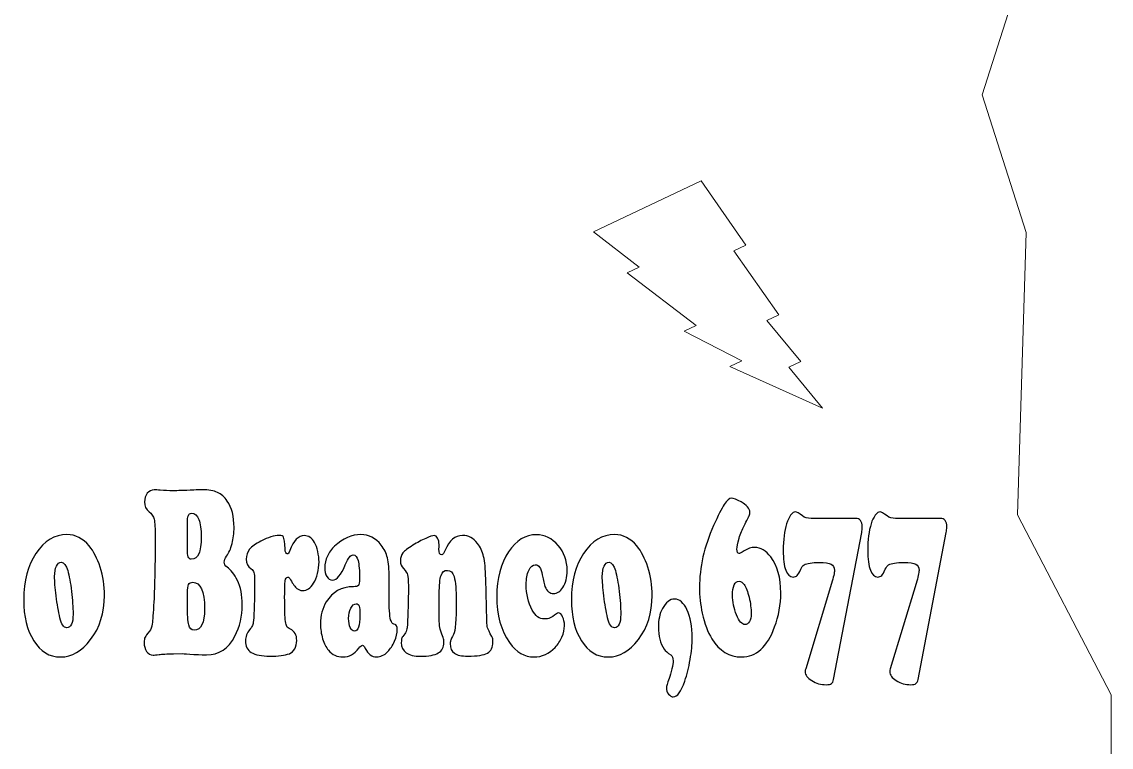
# Model space of a CAD drawing. Header units: millimetres. Extents: x -36.6 to 36.6, y -61.5 to 34.1.
# Drawn here: x 0.76 to 36.63, y -37.58 to -13.7 of the extents above; entities that cross this region are included whole.
import ezdxf

# ---------------------------------------------------------------- set-up
doc = ezdxf.new("R2010")
doc.units = ezdxf.units.MM
doc.header["$MEASUREMENT"] = 0
doc.layers.add('Camada 1', color=7, linetype='Continuous')

msp = doc.modelspace()

# ---------------------------------------------------------------- linework, layer by layer
at = {"layer": 'Camada 1', "color": 240, "lineweight": 9}
msp.add_open_spline([(2.6558, -61.481), (13.2962, -59.6781), (24.0789, -58.4279), (36.6337, -44.917), (36.6337, -44.917), (36.6337, -44.917), (36.6337, -35.8529), (36.6337, -35.8529), (36.6337, -35.8529), (36.6337, -35.8529), (33.5469, -29.9349), (33.5469, -29.9349), (33.5469, -29.9349), (33.5469, -29.9349), (33.8355, -20.6346), (33.8355, -20.6346), (33.8355, -20.6346), (33.8355, -20.6346), (32.3837, -16.1027), (32.3837, -16.1027), (32.3837, -16.1027), (32.3837, -16.1027), (33.8355, -11.5709), (33.8355, -11.5709), (33.8355, -11.5709), (33.8355, -11.5709), (33.5469, -2.2706), (33.5469, -2.2706), (33.5469, -2.2706), (33.5469, -2.2706), (36.6337, 3.6474), (36.6337, 3.6474), (36.6337, 3.6474), (36.6337, 3.6474), (36.6337, 12.7115), (36.6337, 12.7115), (36.6337, 12.7115), (24.0789, 26.2224), (13.2962, 27.4726), (2.6558, 29.2755), (2.6558, 29.2755), (2.6558, 29.2755), (2.6558, 31.2407), (2.6558, 31.2407), (2.6558, 31.2407), (2.6558, 31.2407), (2.6159, 31.2407), (2.6159, 31.2407), (2.6159, 31.2407), (2.6159, 32.8047), (1.3658, 34.0726), (-0.1763, 34.0726), (-0.1763, 34.0726), (-1.7184, 34.0726), (-2.9685, 32.8047), (-2.9685, 31.2407), (-2.9685, 31.2407), (-2.9685, 31.2407), (-3.0084, 31.2407), (-3.0084, 31.2407), (-3.0084, 31.2407), (-3.0084, 31.2407), (-3.0084, 29.2299), (-3.0084, 29.2299), (-3.0084, 29.2299), (-19.2991, 28.4304), (-30.5081, 20.9288), (-36.6336, 13.8361), (-36.6336, 13.8361), (-36.6336, 13.8361), (-36.6335, 3.6474), (-36.6335, 3.6474), (-36.6335, 3.6474), (-36.6335, 3.6474), (-33.5467, -2.2706), (-33.5467, -2.2706), (-33.5467, -2.2706), (-33.5467, -2.2706), (-33.8353, -11.5709), (-33.8353, -11.5709), (-33.8353, -11.5709), (-33.8353, -11.5709), (-32.3835, -16.1027), (-32.3835, -16.1027), (-32.3835, -16.1027), (-32.3835, -16.1027), (-33.8353, -20.6346), (-33.8353, -20.6346), (-33.8353, -20.6346), (-33.8353, -20.6346), (-33.5467, -29.9349), (-33.5467, -29.9349), (-33.5467, -29.9349), (-33.5467, -29.9349), (-36.6335, -35.8529), (-36.6335, -35.8529), (-36.6335, -35.8529), (-36.6335, -35.8529), (-36.6336, -46.0416), (-36.6336, -46.0416), (-36.6336, -46.0416), (-30.5081, -53.1343), (-19.2991, -60.6359), (-3.0084, -61.4354), (-3.0084, -61.4354), (2.6558, -61.481), (-3.0084, -61.4354), (2.6558, -61.481)], degree=3, knots=[0, 0, 0, 0, 0.0357143, 0.0357143, 0.0357143, 0.0357143, 0.0714286, 0.0714286, 0.0714286, 0.0714286, 0.1071429, 0.1071429, 0.1071429, 0.1071429, 0.1428571, 0.1428571, 0.1428571, 0.1428571, 0.1785714, 0.1785714, 0.1785714, 0.1785714, 0.2142857, 0.2142857, 0.2142857, 0.2142857, 0.25, 0.25, 0.25, 0.25, 0.2857143, 0.2857143, 0.2857143, 0.2857143, 0.3214286, 0.3214286, 0.3214286, 0.3214286, 0.3571429, 0.3571429, 0.3571429, 0.3571429, 0.3928571, 0.3928571, 0.3928571, 0.3928571, 0.4285714, 0.4285714, 0.4285714, 0.4285714, 0.4642857, 0.4642857, 0.4642857, 0.4642857, 0.5, 0.5, 0.5, 0.5, 0.5357143, 0.5357143, 0.5357143, 0.5357143, 0.5714286, 0.5714286, 0.5714286, 0.5714286, 0.6071429, 0.6071429, 0.6071429, 0.6071429, 0.6428571, 0.6428571, 0.6428571, 0.6428571, 0.6785714, 0.6785714, 0.6785714, 0.6785714, 0.7142857, 0.7142857, 0.7142857, 0.7142857, 0.75, 0.75, 0.75, 0.75, 0.7857143, 0.7857143, 0.7857143, 0.7857143, 0.8214286, 0.8214286, 0.8214286, 0.8214286, 0.8571429, 0.8571429, 0.8571429, 0.8571429, 0.8928571, 0.8928571, 0.8928571, 0.8928571, 0.9285714, 0.9285714, 0.9285714, 0.9285714, 1, 1, 1, 1], dxfattribs=at)
at = {"layer": 'Camada 1', "color": 175, "lineweight": 9}
msp.add_open_spline([(19.5818, -20.6148), (19.5818, -20.6148), (23.1287, -18.9435), (23.1287, -18.9435), (23.1287, -18.9435), (23.1287, -18.9435), (24.6055, -21.0553), (24.6055, -21.0553), (24.6055, -21.0553), (24.6055, -21.0553), (24.2113, -21.2411), (24.2113, -21.2411), (24.2113, -21.2411), (24.2113, -21.2411), (25.6882, -23.353), (25.6882, -23.353), (25.6882, -23.353), (25.6882, -23.353), (25.294, -23.5388), (25.294, -23.5388), (25.294, -23.5388), (25.294, -23.5388), (26.4099, -24.8848), (26.4099, -24.8848), (26.4099, -24.8848), (26.4099, -24.8848), (26.0158, -25.0705), (26.0158, -25.0705), (26.0158, -25.0705), (26.0158, -25.0705), (27.1318, -26.4167), (27.1318, -26.4167), (27.1318, -26.4167), (27.1318, -26.4167), (24.0785, -25.0475), (24.0785, -25.0475), (24.0785, -25.0475), (24.0785, -25.0475), (24.4726, -24.8618), (24.4726, -24.8618), (24.4726, -24.8618), (24.4726, -24.8618), (22.5685, -23.8871), (22.5685, -23.8871), (22.5685, -23.8871), (22.5685, -23.8871), (22.9626, -23.7014), (22.9626, -23.7014), (22.9626, -23.7014), (22.9626, -23.7014), (20.6976, -21.9609), (20.6976, -21.9609), (20.6976, -21.9609), (20.6976, -21.9609), (21.0917, -21.7752), (21.0917, -21.7752), (21.0917, -21.7752), (21.0917, -21.7752), (19.5818, -20.6148), (19.5818, -20.6148)], degree=3, knots=[0, 0, 0, 0, 0.0625, 0.0625, 0.0625, 0.0625, 0.125, 0.125, 0.125, 0.125, 0.1875, 0.1875, 0.1875, 0.1875, 0.25, 0.25, 0.25, 0.25, 0.3125, 0.3125, 0.3125, 0.3125, 0.375, 0.375, 0.375, 0.375, 0.4375, 0.4375, 0.4375, 0.4375, 0.5, 0.5, 0.5, 0.5, 0.5625, 0.5625, 0.5625, 0.5625, 0.625, 0.625, 0.625, 0.625, 0.6875, 0.6875, 0.6875, 0.6875, 0.75, 0.75, 0.75, 0.75, 0.8125, 0.8125, 0.8125, 0.8125, 0.875, 0.875, 0.875, 0.875, 1, 1, 1, 1], dxfattribs=at)
at = {"layer": 'Camada 1', "color": 250}
for points, knots in [([(6.0584, -34.4983), (6.0584, -34.4983), (5.753, -34.5023), (5.753, -34.5023), (5.753, -34.5023), (5.538, -34.5077), (5.3814, -34.5157), (5.2825, -34.5265), (5.2825, -34.5265), (5.1945, -34.5385), (5.1314, -34.5453), (5.0932, -34.5453), (5.0932, -34.5453), (5.0005, -34.5453), (4.9265, -34.505), (4.872, -34.4231), (4.872, -34.4231), (4.8182, -34.3426), (4.7917, -34.2459), (4.7917, -34.1332), (4.7917, -34.1332), (4.7917, -34.0593), (4.8019, -34.0016), (4.8214, -33.96), (4.8214, -33.96), (4.8416, -33.917), (4.8891, -33.8526), (4.9655, -33.7627), (4.9655, -33.7627), (5.0091, -33.7103), (5.0395, -33.6284), (5.0566, -33.517), (5.0566, -33.517), (5.0729, -33.4056), (5.0917, -33.1667), (5.1111, -32.7989), (5.1111, -32.7989), (5.14, -32.2284), (5.1548, -31.5236), (5.1548, -30.6873), (5.1548, -30.6873), (5.1548, -30.3813), (5.143, -30.1772), (5.1197, -30.0766), (5.1197, -30.0766), (5.0956, -29.9746), (5.0403, -29.8913), (4.9538, -29.8269), (4.9538, -29.8269), (4.8533, -29.7531), (4.8034, -29.6457), (4.8034, -29.5034), (4.8034, -29.5034), (4.8034, -29.3879), (4.833, -29.294), (4.893, -29.2202), (4.893, -29.2202), (4.9538, -29.1477), (5.0309, -29.1101), (5.1252, -29.1101), (5.1252, -29.1101), (5.1766, -29.1101), (5.2428, -29.1141), (5.3238, -29.1222), (5.3238, -29.1222), (5.4578, -29.1329), (5.6019, -29.1383), (5.7569, -29.1383), (5.7569, -29.1383), (5.8714, -29.1383), (6.0958, -29.1302), (6.4308, -29.1141), (6.4308, -29.1141), (6.5351, -29.1087), (6.6309, -29.1061), (6.7159, -29.1061), (6.7159, -29.1061), (6.9184, -29.1061), (7.0812, -29.1342), (7.2051, -29.1906), (7.2051, -29.1906), (7.329, -29.247), (7.4373, -29.3423), (7.5284, -29.4765), (7.5284, -29.4765), (7.6772, -29.694), (7.752, -29.9853), (7.752, -30.3491), (7.752, -30.3491), (7.752, -30.5303), (7.7301, -30.7061), (7.6858, -30.878), (7.6858, -30.878), (7.6414, -31.0498), (7.5821, -31.1867), (7.5074, -31.2887), (7.5074, -31.2887), (7.4544, -31.3625), (7.4279, -31.4297), (7.4279, -31.4901), (7.4279, -31.4901), (7.4279, -31.5558), (7.4598, -31.6109), (7.5237, -31.6552), (7.5237, -31.6552), (7.6483, -31.7411), (7.7621, -31.8874), (7.8633, -32.0914), (7.8633, -32.0914), (7.9685, -32.3035), (8.0215, -32.5707), (8.0215, -32.8901), (8.0215, -32.8901), (8.0215, -33.2673), (7.9413, -33.6123), (7.7816, -33.9237), (7.7816, -33.9237), (7.5704, -34.3358), (7.2573, -34.5412), (6.8436, -34.5412), (6.8436, -34.5412), (6.7875, -34.5412), (6.6489, -34.5345), (6.4284, -34.5224), (6.4284, -34.5224), (6.2274, -34.509), (6.1044, -34.501), (6.0584, -34.4983)], [0, 0, 0, 0, 0.030303, 0.030303, 0.030303, 0.030303, 0.0606061, 0.0606061, 0.0606061, 0.0606061, 0.0909091, 0.0909091, 0.0909091, 0.0909091, 0.1212121, 0.1212121, 0.1212121, 0.1212121, 0.1515152, 0.1515152, 0.1515152, 0.1515152, 0.1818182, 0.1818182, 0.1818182, 0.1818182, 0.2121212, 0.2121212, 0.2121212, 0.2121212, 0.2424242, 0.2424242, 0.2424242, 0.2424242, 0.2727273, 0.2727273, 0.2727273, 0.2727273, 0.3030303, 0.3030303, 0.3030303, 0.3030303, 0.3333333, 0.3333333, 0.3333333, 0.3333333, 0.3636364, 0.3636364, 0.3636364, 0.3636364, 0.3939394, 0.3939394, 0.3939394, 0.3939394, 0.4242424, 0.4242424, 0.4242424, 0.4242424, 0.4545455, 0.4545455, 0.4545455, 0.4545455, 0.4848485, 0.4848485, 0.4848485, 0.4848485, 0.5151515, 0.5151515, 0.5151515, 0.5151515, 0.5454545, 0.5454545, 0.5454545, 0.5454545, 0.5757576, 0.5757576, 0.5757576, 0.5757576, 0.6060606, 0.6060606, 0.6060606, 0.6060606, 0.6363636, 0.6363636, 0.6363636, 0.6363636, 0.6666667, 0.6666667, 0.6666667, 0.6666667, 0.6969697, 0.6969697, 0.6969697, 0.6969697, 0.7272727, 0.7272727, 0.7272727, 0.7272727, 0.7575758, 0.7575758, 0.7575758, 0.7575758, 0.7878788, 0.7878788, 0.7878788, 0.7878788, 0.8181818, 0.8181818, 0.8181818, 0.8181818, 0.8484848, 0.8484848, 0.8484848, 0.8484848, 0.8787879, 0.8787879, 0.8787879, 0.8787879, 0.9090909, 0.9090909, 0.9090909, 0.9090909, 0.9393939, 0.9393939, 0.9393939, 0.9393939, 1, 1, 1, 1]), ([(24.1306, -29.3853), (24.1961, -29.3853), (24.3036, -29.4269), (24.4524, -29.5074), (24.4524, -29.5074), (24.5334, -29.5517), (24.6011, -29.6067), (24.6557, -29.6685), (24.6557, -29.6685), (24.7102, -29.7316), (24.7375, -29.788), (24.7375, -29.8376), (24.7375, -29.8376), (24.7375, -29.8779), (24.7289, -29.9168), (24.7118, -29.9584), (24.7118, -29.9584), (24.6939, -29.9987), (24.6377, -30.1101), (24.5435, -30.294), (24.5435, -30.294), (24.4827, -30.4068), (24.4282, -30.5437), (24.3807, -30.7034), (24.3807, -30.7034), (24.3324, -30.8632), (24.309, -30.984), (24.309, -31.0645), (24.309, -31.0645), (24.309, -31.1048), (24.3153, -31.1384), (24.3293, -31.1652), (24.3293, -31.1652), (24.3433, -31.1934), (24.3596, -31.2068), (24.3791, -31.2068), (24.3791, -31.2068), (24.3963, -31.2068), (24.4508, -31.1773), (24.5435, -31.1196), (24.5435, -31.1196), (24.6697, -31.0417), (24.7889, -31.0028), (24.8995, -31.0028), (24.8995, -31.0028), (25.0912, -31.0028), (25.2657, -31.1075), (25.4222, -31.3169), (25.4222, -31.3169), (25.6427, -31.6109), (25.7533, -32.0042), (25.7533, -32.4968), (25.7533, -32.4968), (25.7533, -32.8875), (25.6863, -33.262), (25.5523, -33.6217), (25.5523, -33.6217), (25.3077, -34.2795), (24.9431, -34.6083), (24.4593, -34.6083), (24.4593, -34.6083), (24.0574, -34.6083), (23.7334, -34.4097), (23.4872, -34.011), (23.4872, -34.011), (23.3501, -33.7882), (23.2441, -33.5076), (23.1701, -33.1693), (23.1701, -33.1693), (23.1078, -32.8888), (23.0767, -32.6069), (23.0767, -32.3237), (23.0767, -32.3237), (23.0767, -31.6605), (23.2309, -30.9813), (23.5394, -30.286), (23.5394, -30.286), (23.6858, -29.9584), (23.8035, -29.7262), (23.8923, -29.5906), (23.8923, -29.5906), (23.981, -29.4537), (24.0605, -29.3853), (24.1306, -29.3853)], [0, 0, 0, 0, 0.0454545, 0.0454545, 0.0454545, 0.0454545, 0.0909091, 0.0909091, 0.0909091, 0.0909091, 0.1363636, 0.1363636, 0.1363636, 0.1363636, 0.1818182, 0.1818182, 0.1818182, 0.1818182, 0.2272727, 0.2272727, 0.2272727, 0.2272727, 0.2727273, 0.2727273, 0.2727273, 0.2727273, 0.3181818, 0.3181818, 0.3181818, 0.3181818, 0.3636364, 0.3636364, 0.3636364, 0.3636364, 0.4090909, 0.4090909, 0.4090909, 0.4090909, 0.4545455, 0.4545455, 0.4545455, 0.4545455, 0.5, 0.5, 0.5, 0.5, 0.5454545, 0.5454545, 0.5454545, 0.5454545, 0.5909091, 0.5909091, 0.5909091, 0.5909091, 0.6363636, 0.6363636, 0.6363636, 0.6363636, 0.6818182, 0.6818182, 0.6818182, 0.6818182, 0.7272727, 0.7272727, 0.7272727, 0.7272727, 0.7727273, 0.7727273, 0.7727273, 0.7727273, 0.8181818, 0.8181818, 0.8181818, 0.8181818, 0.8636364, 0.8636364, 0.8636364, 0.8636364, 0.9090909, 0.9090909, 0.9090909, 0.9090909, 1, 1, 1, 1]), ([(6.2158, -30.2309), (6.2158, -30.2309), (6.2158, -31.0417), (6.2158, -31.0417), (6.2158, -31.0417), (6.2158, -31.1706), (6.2251, -31.2605), (6.2446, -31.3129), (6.2446, -31.3129), (6.2633, -31.3652), (6.2968, -31.3921), (6.3435, -31.3921), (6.3435, -31.3921), (6.4564, -31.3921), (6.539, -31.3317), (6.5928, -31.2122), (6.5928, -31.2122), (6.6457, -31.0927), (6.6723, -30.9061), (6.6723, -30.6524), (6.6723, -30.6524), (6.6723, -30.4054), (6.645, -30.2148), (6.5904, -30.0806), (6.5904, -30.0806), (6.5351, -29.945), (6.458, -29.8779), (6.3576, -29.8779), (6.3576, -29.8779), (6.3046, -29.8779), (6.2672, -29.9034), (6.2469, -29.9544), (6.2469, -29.9544), (6.2259, -30.0054), (6.2158, -30.098), (6.2158, -30.2309)], [0, 0, 0, 0, 0.1, 0.1, 0.1, 0.1, 0.2, 0.2, 0.2, 0.2, 0.3, 0.3, 0.3, 0.3, 0.4, 0.4, 0.4, 0.4, 0.5, 0.5, 0.5, 0.5, 0.6, 0.6, 0.6, 0.6, 0.7, 0.7, 0.7, 0.7, 0.8, 0.8, 0.8, 0.8, 1, 1, 1, 1]), ([(28.4174, -30.5142), (28.4174, -30.5142), (27.4904, -35.352), (27.4904, -35.352), (27.4904, -35.352), (27.4772, -35.4178), (27.453, -35.4621), (27.4195, -35.4849), (27.4195, -35.4849), (27.3868, -35.5091), (27.33, -35.5211), (27.2513, -35.5211), (27.2513, -35.5211), (27.0759, -35.5211), (26.9163, -35.4768), (26.773, -35.3869), (26.773, -35.3869), (26.6288, -35.2983), (26.5571, -35.2003), (26.5571, -35.0916), (26.5571, -35.0916), (26.5571, -35.0661), (26.5634, -35.0325), (26.5759, -34.9936), (26.5759, -34.9936), (26.5759, -34.9936), (27.4265, -32.1894), (27.4265, -32.1894), (27.4265, -32.1894), (27.4889, -31.9827), (27.52, -31.8391), (27.52, -31.7572), (27.52, -31.7572), (27.52, -31.6579), (27.4842, -31.5894), (27.4133, -31.5532), (27.4133, -31.5532), (27.3416, -31.5156), (27.2092, -31.4981), (27.016, -31.4981), (27.016, -31.4981), (26.7846, -31.4981), (26.6195, -31.5223), (26.5206, -31.5719), (26.5206, -31.5719), (26.4785, -31.5961), (26.4411, -31.6458), (26.4092, -31.7223), (26.4092, -31.7223), (26.3663, -31.8216), (26.3281, -31.8887), (26.2938, -31.925), (26.2938, -31.925), (26.2596, -31.9599), (26.2152, -31.9773), (26.1598, -31.9773), (26.1598, -31.9773), (26.0555, -31.9773), (25.9745, -31.9022), (25.9184, -31.7518), (25.9184, -31.7518), (25.8623, -31.6001), (25.8335, -31.384), (25.8335, -31.1008), (25.8335, -31.1008), (25.8335, -30.7545), (25.8701, -30.4618), (25.9433, -30.2229), (25.9433, -30.2229), (25.9784, -30.1101), (26.0235, -30.0175), (26.0788, -29.9423), (26.0788, -29.9423), (26.1349, -29.8672), (26.1871, -29.8309), (26.2378, -29.8309), (26.2378, -29.8309), (26.2728, -29.8309), (26.3491, -29.8766), (26.4683, -29.9678), (26.4683, -29.9678), (26.5423, -30.0202), (26.6374, -30.047), (26.7511, -30.047), (26.7511, -30.047), (26.7511, -30.047), (28.2188, -30.047), (28.2188, -30.047), (28.2188, -30.047), (28.3629, -30.047), (28.4353, -30.141), (28.4353, -30.3303), (28.4353, -30.3303), (28.4353, -30.3893), (28.4291, -30.4511), (28.4174, -30.5142)], [0, 0, 0, 0, 0.04, 0.04, 0.04, 0.04, 0.08, 0.08, 0.08, 0.08, 0.12, 0.12, 0.12, 0.12, 0.16, 0.16, 0.16, 0.16, 0.2, 0.2, 0.2, 0.2, 0.24, 0.24, 0.24, 0.24, 0.28, 0.28, 0.28, 0.28, 0.32, 0.32, 0.32, 0.32, 0.36, 0.36, 0.36, 0.36, 0.4, 0.4, 0.4, 0.4, 0.44, 0.44, 0.44, 0.44, 0.48, 0.48, 0.48, 0.48, 0.52, 0.52, 0.52, 0.52, 0.56, 0.56, 0.56, 0.56, 0.6, 0.6, 0.6, 0.6, 0.64, 0.64, 0.64, 0.64, 0.68, 0.68, 0.68, 0.68, 0.72, 0.72, 0.72, 0.72, 0.76, 0.76, 0.76, 0.76, 0.8, 0.8, 0.8, 0.8, 0.84, 0.84, 0.84, 0.84, 0.88, 0.88, 0.88, 0.88, 0.92, 0.92, 0.92, 0.92, 1, 1, 1, 1]), ([(31.2024, -30.5142), (31.2024, -30.5142), (30.2754, -35.352), (30.2754, -35.352), (30.2754, -35.352), (30.2622, -35.4178), (30.238, -35.4621), (30.2045, -35.4849), (30.2045, -35.4849), (30.1718, -35.5091), (30.115, -35.5211), (30.0363, -35.5211), (30.0363, -35.5211), (29.8609, -35.5211), (29.7013, -35.4768), (29.558, -35.3869), (29.558, -35.3869), (29.4138, -35.2983), (29.3421, -35.2003), (29.3421, -35.0916), (29.3421, -35.0916), (29.3421, -35.0661), (29.3484, -35.0325), (29.3609, -34.9936), (29.3609, -34.9936), (29.3609, -34.9936), (30.2115, -32.1894), (30.2115, -32.1894), (30.2115, -32.1894), (30.2739, -31.9827), (30.305, -31.8391), (30.305, -31.7572), (30.305, -31.7572), (30.305, -31.6579), (30.2692, -31.5894), (30.1983, -31.5532), (30.1983, -31.5532), (30.1266, -31.5156), (29.9942, -31.4981), (29.801, -31.4981), (29.801, -31.4981), (29.5696, -31.4981), (29.4045, -31.5223), (29.3056, -31.5719), (29.3056, -31.5719), (29.2635, -31.5961), (29.2261, -31.6458), (29.1942, -31.7223), (29.1942, -31.7223), (29.1513, -31.8216), (29.1131, -31.8887), (29.0788, -31.925), (29.0788, -31.925), (29.0446, -31.9599), (29.0002, -31.9773), (28.9448, -31.9773), (28.9448, -31.9773), (28.8405, -31.9773), (28.7595, -31.9022), (28.7034, -31.7518), (28.7034, -31.7518), (28.6473, -31.6001), (28.6185, -31.384), (28.6185, -31.1008), (28.6185, -31.1008), (28.6185, -30.7545), (28.6551, -30.4618), (28.7283, -30.2229), (28.7283, -30.2229), (28.7634, -30.1101), (28.8085, -30.0175), (28.8638, -29.9423), (28.8638, -29.9423), (28.9199, -29.8672), (28.9721, -29.8309), (29.0228, -29.8309), (29.0228, -29.8309), (29.0578, -29.8309), (29.1341, -29.8766), (29.2533, -29.9678), (29.2533, -29.9678), (29.3273, -30.0202), (29.4224, -30.047), (29.5361, -30.047), (29.5361, -30.047), (29.5361, -30.047), (31.0038, -30.047), (31.0038, -30.047), (31.0038, -30.047), (31.1479, -30.047), (31.2203, -30.141), (31.2203, -30.3303), (31.2203, -30.3303), (31.2203, -30.3893), (31.2141, -30.4511), (31.2024, -30.5142)], [0, 0, 0, 0, 0.04, 0.04, 0.04, 0.04, 0.08, 0.08, 0.08, 0.08, 0.12, 0.12, 0.12, 0.12, 0.16, 0.16, 0.16, 0.16, 0.2, 0.2, 0.2, 0.2, 0.24, 0.24, 0.24, 0.24, 0.28, 0.28, 0.28, 0.28, 0.32, 0.32, 0.32, 0.32, 0.36, 0.36, 0.36, 0.36, 0.4, 0.4, 0.4, 0.4, 0.44, 0.44, 0.44, 0.44, 0.48, 0.48, 0.48, 0.48, 0.52, 0.52, 0.52, 0.52, 0.56, 0.56, 0.56, 0.56, 0.6, 0.6, 0.6, 0.6, 0.64, 0.64, 0.64, 0.64, 0.68, 0.68, 0.68, 0.68, 0.72, 0.72, 0.72, 0.72, 0.76, 0.76, 0.76, 0.76, 0.8, 0.8, 0.8, 0.8, 0.84, 0.84, 0.84, 0.84, 0.88, 0.88, 0.88, 0.88, 0.92, 0.92, 0.92, 0.92, 1, 1, 1, 1]), ([(2.2476, -30.5813), (2.5257, -30.5813), (2.7703, -30.7061), (2.9798, -30.9545), (2.9798, -30.9545), (3.1309, -31.133), (3.2517, -31.3652), (3.3429, -31.6511), (3.3429, -31.6511), (3.4371, -31.9505), (3.4847, -32.2619), (3.4847, -32.5868), (3.4847, -32.5868), (3.4847, -33.1559), (3.3327, -33.6392), (3.0305, -34.0378), (3.0305, -34.0378), (2.7415, -34.4177), (2.4104, -34.6083), (2.0373, -34.6083), (2.0373, -34.6083), (1.6743, -34.6083), (1.3797, -34.4298), (1.1546, -34.0741), (1.1546, -34.0741), (0.935, -33.7278), (0.8259, -33.2767), (0.8259, -32.721), (0.8259, -32.721), (0.8259, -32.1022), (0.9599, -31.5961), (1.2271, -31.2028), (1.2271, -31.2028), (1.5075, -30.788), (1.8472, -30.5813), (2.2476, -30.5813)], [0, 0, 0, 0, 0.1, 0.1, 0.1, 0.1, 0.2, 0.2, 0.2, 0.2, 0.3, 0.3, 0.3, 0.3, 0.4, 0.4, 0.4, 0.4, 0.5, 0.5, 0.5, 0.5, 0.6, 0.6, 0.6, 0.6, 0.7, 0.7, 0.7, 0.7, 0.8, 0.8, 0.8, 0.8, 1, 1, 1, 1]), ([(9.2352, -30.6095), (9.3162, -30.6095), (9.3653, -30.6283), (9.3825, -30.6685), (9.3825, -30.6685), (9.4004, -30.7075), (9.416, -30.8337), (9.43, -31.0457), (9.43, -31.0457), (9.437, -31.1612), (9.4611, -31.2189), (9.5001, -31.2189), (9.5001, -31.2189), (9.5305, -31.2189), (9.5601, -31.18), (9.5874, -31.1048), (9.5874, -31.1048), (9.7089, -30.7773), (9.8678, -30.6135), (10.0641, -30.6135), (10.0641, -30.6135), (10.2027, -30.6135), (10.3157, -30.69), (10.4038, -30.8444), (10.4038, -30.8444), (10.4466, -30.9209), (10.4817, -31.0189), (10.5089, -31.1384), (10.5089, -31.1384), (10.5362, -31.2565), (10.5502, -31.3719), (10.5502, -31.482), (10.5502, -31.482), (10.5502, -31.6055), (10.5331, -31.7317), (10.5003, -31.8619), (10.5003, -31.8619), (10.4669, -31.9908), (10.4232, -32.0982), (10.3702, -32.1814), (10.3702, -32.1814), (10.2729, -32.3425), (10.1529, -32.4217), (10.0119, -32.4217), (10.0119, -32.4217), (9.934, -32.4217), (9.8693, -32.3988), (9.8164, -32.3505), (9.8164, -32.3505), (9.7642, -32.3035), (9.6948, -32.2082), (9.6099, -32.0646), (9.6099, -32.0646), (9.578, -32.0096), (9.5484, -31.9814), (9.5212, -31.9814), (9.5212, -31.9814), (9.4783, -31.9814), (9.4502, -32.023), (9.4378, -32.1049), (9.4378, -32.1049), (9.4245, -32.1881), (9.4183, -32.3613), (9.4183, -32.627), (9.4183, -32.627), (9.4183, -33.0217), (9.4269, -33.2928), (9.4432, -33.4365), (9.4432, -33.4365), (9.4541, -33.5157), (9.4689, -33.5694), (9.4877, -33.6002), (9.4877, -33.6002), (9.5071, -33.6298), (9.5476, -33.6606), (9.6099, -33.6915), (9.6099, -33.6915), (9.7471, -33.7627), (9.8156, -33.8862), (9.8156, -34.062), (9.8156, -34.062), (9.8156, -34.1694), (9.793, -34.2634), (9.7494, -34.3426), (9.7494, -34.3426), (9.705, -34.4231), (9.6466, -34.4755), (9.5733, -34.5023), (9.5733, -34.5023), (9.4277, -34.5547), (9.2126, -34.5815), (8.9299, -34.5815), (8.9299, -34.5815), (8.6604, -34.5815), (8.4562, -34.5399), (8.316, -34.4593), (8.316, -34.4593), (8.1914, -34.3855), (8.1291, -34.258), (8.1291, -34.0781), (8.1291, -34.0781), (8.1291, -33.9412), (8.1743, -33.819), (8.2654, -33.7117), (8.2654, -33.7117), (8.3098, -33.662), (8.3402, -33.6163), (8.3573, -33.5761), (8.3573, -33.5761), (8.3737, -33.5358), (8.3853, -33.4794), (8.3916, -33.4083), (8.3916, -33.4083), (8.4157, -33.1707), (8.4274, -32.7291), (8.4274, -32.0834), (8.4274, -32.0834), (8.4274, -31.9653), (8.4204, -31.8807), (8.4048, -31.8297), (8.4048, -31.8297), (8.39, -31.7787), (8.3596, -31.7371), (8.3137, -31.7062), (8.3137, -31.7062), (8.2054, -31.6324), (8.1516, -31.5263), (8.1516, -31.388), (8.1516, -31.388), (8.1516, -31.2619), (8.1891, -31.1531), (8.2631, -31.0632), (8.2631, -31.0632), (8.3378, -30.9733), (8.4625, -30.8833), (8.6378, -30.7934), (8.6378, -30.7934), (8.8722, -30.6726), (9.0716, -30.6122), (9.2352, -30.6095)], [0, 0, 0, 0, 0.0277778, 0.0277778, 0.0277778, 0.0277778, 0.0555556, 0.0555556, 0.0555556, 0.0555556, 0.0833333, 0.0833333, 0.0833333, 0.0833333, 0.1111111, 0.1111111, 0.1111111, 0.1111111, 0.1388889, 0.1388889, 0.1388889, 0.1388889, 0.1666667, 0.1666667, 0.1666667, 0.1666667, 0.1944444, 0.1944444, 0.1944444, 0.1944444, 0.2222222, 0.2222222, 0.2222222, 0.2222222, 0.25, 0.25, 0.25, 0.25, 0.2777778, 0.2777778, 0.2777778, 0.2777778, 0.3055556, 0.3055556, 0.3055556, 0.3055556, 0.3333333, 0.3333333, 0.3333333, 0.3333333, 0.3611111, 0.3611111, 0.3611111, 0.3611111, 0.3888889, 0.3888889, 0.3888889, 0.3888889, 0.4166667, 0.4166667, 0.4166667, 0.4166667, 0.4444444, 0.4444444, 0.4444444, 0.4444444, 0.4722222, 0.4722222, 0.4722222, 0.4722222, 0.5, 0.5, 0.5, 0.5, 0.5277778, 0.5277778, 0.5277778, 0.5277778, 0.5555556, 0.5555556, 0.5555556, 0.5555556, 0.5833333, 0.5833333, 0.5833333, 0.5833333, 0.6111111, 0.6111111, 0.6111111, 0.6111111, 0.6388889, 0.6388889, 0.6388889, 0.6388889, 0.6666667, 0.6666667, 0.6666667, 0.6666667, 0.6944444, 0.6944444, 0.6944444, 0.6944444, 0.7222222, 0.7222222, 0.7222222, 0.7222222, 0.75, 0.75, 0.75, 0.75, 0.7777778, 0.7777778, 0.7777778, 0.7777778, 0.8055556, 0.8055556, 0.8055556, 0.8055556, 0.8333333, 0.8333333, 0.8333333, 0.8333333, 0.8611111, 0.8611111, 0.8611111, 0.8611111, 0.8888889, 0.8888889, 0.8888889, 0.8888889, 0.9166667, 0.9166667, 0.9166667, 0.9166667, 0.9444444, 0.9444444, 0.9444444, 0.9444444, 1, 1, 1, 1]), ([(11.926, -30.5813), (12.1908, -30.5813), (12.4151, -30.6967), (12.599, -30.9276), (12.599, -30.9276), (12.6964, -31.0511), (12.7649, -31.1921), (12.8039, -31.3505), (12.8039, -31.3505), (12.8421, -31.5089), (12.8615, -31.7277), (12.8615, -32.0055), (12.8615, -32.0055), (12.8615, -32.0055), (12.8569, -32.5908), (12.8569, -32.5908), (12.8569, -32.5908), (12.8569, -32.9975), (12.874, -33.2606), (12.9075, -33.3814), (12.9075, -33.3814), (12.9238, -33.4392), (12.9402, -33.4754), (12.9558, -33.4915), (12.9558, -33.4915), (12.9706, -33.5076), (13.0025, -33.521), (13.0516, -33.5345), (13.0516, -33.5345), (13.0999, -33.5479), (13.1241, -33.6029), (13.1241, -33.6996), (13.1241, -33.6996), (13.1241, -33.8258), (13.0952, -33.9573), (13.036, -34.0929), (13.036, -34.0929), (12.9776, -34.2298), (12.902, -34.3439), (12.8093, -34.4352), (12.8093, -34.4352), (12.6948, -34.5506), (12.5756, -34.6083), (12.451, -34.6083), (12.451, -34.6083), (12.2913, -34.6083), (12.1651, -34.5144), (12.0724, -34.3251), (12.0724, -34.3251), (12.0405, -34.2566), (12.0109, -34.2231), (11.9828, -34.2231), (11.9828, -34.2231), (11.9524, -34.2231), (11.9127, -34.2553), (11.8621, -34.3211), (11.8621, -34.3211), (11.7101, -34.513), (11.5372, -34.6083), (11.344, -34.6083), (11.344, -34.6083), (11.1446, -34.6083), (10.9833, -34.5345), (10.8603, -34.3882), (10.8603, -34.3882), (10.7801, -34.2916), (10.7153, -34.164), (10.6686, -34.0083), (10.6686, -34.0083), (10.6211, -33.8526), (10.5977, -33.6902), (10.5977, -33.5197), (10.5977, -33.5197), (10.5977, -33.2459), (10.6616, -33.0056), (10.7894, -32.7948), (10.7894, -32.7948), (10.9888, -32.4646), (11.2871, -32.2982), (11.6844, -32.2955), (11.6844, -32.2955), (11.7725, -32.2955), (11.8278, -32.2807), (11.8512, -32.2512), (11.8512, -32.2512), (11.8737, -32.2203), (11.8846, -32.1505), (11.8846, -32.0404), (11.8846, -32.0404), (11.8846, -31.7626), (11.8683, -31.5612), (11.8348, -31.4364), (11.8348, -31.4364), (11.8013, -31.3129), (11.7468, -31.2498), (11.6704, -31.2498), (11.6704, -31.2498), (11.6245, -31.2498), (11.584, -31.2739), (11.5481, -31.3209), (11.5481, -31.3209), (11.5123, -31.3679), (11.4679, -31.4538), (11.4149, -31.58), (11.4149, -31.58), (11.2794, -31.9129), (11.1376, -32.0794), (10.9904, -32.0794), (10.9904, -32.0794), (10.9156, -32.0794), (10.8548, -32.0418), (10.8081, -31.9653), (10.8081, -31.9653), (10.7606, -31.8901), (10.7372, -31.7894), (10.7372, -31.6673), (10.7372, -31.6673), (10.7372, -31.5411), (10.766, -31.4149), (10.8252, -31.2887), (10.8252, -31.2887), (10.8836, -31.1639), (10.9631, -31.0538), (11.0636, -30.9585), (11.0636, -30.9585), (11.3386, -30.7075), (11.626, -30.5813), (11.926, -30.5813)], [0, 0, 0, 0, 0.030303, 0.030303, 0.030303, 0.030303, 0.0606061, 0.0606061, 0.0606061, 0.0606061, 0.0909091, 0.0909091, 0.0909091, 0.0909091, 0.1212121, 0.1212121, 0.1212121, 0.1212121, 0.1515152, 0.1515152, 0.1515152, 0.1515152, 0.1818182, 0.1818182, 0.1818182, 0.1818182, 0.2121212, 0.2121212, 0.2121212, 0.2121212, 0.2424242, 0.2424242, 0.2424242, 0.2424242, 0.2727273, 0.2727273, 0.2727273, 0.2727273, 0.3030303, 0.3030303, 0.3030303, 0.3030303, 0.3333333, 0.3333333, 0.3333333, 0.3333333, 0.3636364, 0.3636364, 0.3636364, 0.3636364, 0.3939394, 0.3939394, 0.3939394, 0.3939394, 0.4242424, 0.4242424, 0.4242424, 0.4242424, 0.4545455, 0.4545455, 0.4545455, 0.4545455, 0.4848485, 0.4848485, 0.4848485, 0.4848485, 0.5151515, 0.5151515, 0.5151515, 0.5151515, 0.5454545, 0.5454545, 0.5454545, 0.5454545, 0.5757576, 0.5757576, 0.5757576, 0.5757576, 0.6060606, 0.6060606, 0.6060606, 0.6060606, 0.6363636, 0.6363636, 0.6363636, 0.6363636, 0.6666667, 0.6666667, 0.6666667, 0.6666667, 0.6969697, 0.6969697, 0.6969697, 0.6969697, 0.7272727, 0.7272727, 0.7272727, 0.7272727, 0.7575758, 0.7575758, 0.7575758, 0.7575758, 0.7878788, 0.7878788, 0.7878788, 0.7878788, 0.8181818, 0.8181818, 0.8181818, 0.8181818, 0.8484848, 0.8484848, 0.8484848, 0.8484848, 0.8787879, 0.8787879, 0.8787879, 0.8787879, 0.9090909, 0.9090909, 0.9090909, 0.9090909, 0.9393939, 0.9393939, 0.9393939, 0.9393939, 1, 1, 1, 1]), ([(16.0406, -32.0364), (16.0406, -32.0364), (16.0726, -33.4204), (16.0726, -33.4204), (16.0726, -33.4204), (16.0757, -33.5251), (16.085, -33.6029), (16.1014, -33.6526), (16.1014, -33.6526), (16.117, -33.7023), (16.1637, -33.7989), (16.2416, -33.9399), (16.2416, -33.9399), (16.2642, -33.9815), (16.2759, -34.0405), (16.2759, -34.117), (16.2759, -34.117), (16.2759, -34.2902), (16.2159, -34.411), (16.0952, -34.4781), (16.0952, -34.4781), (15.9752, -34.5466), (15.761, -34.5815), (15.4517, -34.5815), (15.4517, -34.5815), (15.2422, -34.5815), (15.0934, -34.5493), (15.0069, -34.4862), (15.0069, -34.4862), (14.9173, -34.4204), (14.8721, -34.3144), (14.8721, -34.1681), (14.8721, -34.1681), (14.8721, -34.1157), (14.8768, -34.0768), (14.8862, -34.0526), (14.8862, -34.0526), (14.8947, -34.0271), (14.9251, -33.9667), (14.9773, -33.8687), (14.9773, -33.8687), (15.0381, -33.7586), (15.0685, -33.3922), (15.0685, -32.768), (15.0685, -32.768), (15.0685, -32.4055), (15.0443, -32.1384), (14.9952, -31.9653), (14.9952, -31.9653), (14.9555, -31.827), (14.8831, -31.7572), (14.7763, -31.7572), (14.7763, -31.7572), (14.6743, -31.7572), (14.6042, -31.8136), (14.566, -31.9263), (14.566, -31.9263), (14.5286, -32.0391), (14.5092, -32.2431), (14.5092, -32.5398), (14.5092, -32.5398), (14.5092, -32.5398), (14.5092, -33.3183), (14.5092, -33.3183), (14.5092, -33.3183), (14.5092, -33.4727), (14.5154, -33.5788), (14.5263, -33.6365), (14.5263, -33.6365), (14.5379, -33.6942), (14.5754, -33.8056), (14.6392, -33.9707), (14.6392, -33.9707), (14.6564, -34.0191), (14.6642, -34.0727), (14.6642, -34.1332), (14.6642, -34.1332), (14.6642, -34.2875), (14.6018, -34.4016), (14.4772, -34.4741), (14.4772, -34.4741), (14.3525, -34.5479), (14.1578, -34.5842), (13.893, -34.5855), (13.893, -34.5855), (13.47, -34.5842), (13.2588, -34.4338), (13.2588, -34.1332), (13.2588, -34.1332), (13.2588, -34.0701), (13.265, -34.0217), (13.2783, -33.9895), (13.2783, -33.9895), (13.2908, -33.956), (13.3219, -33.9103), (13.3702, -33.8499), (13.3702, -33.8499), (13.41, -33.8003), (13.4349, -33.7425), (13.4458, -33.6781), (13.4458, -33.6781), (13.4567, -33.6137), (13.466, -33.4566), (13.4754, -33.2042), (13.4754, -33.2042), (13.4863, -32.9062), (13.4917, -32.5921), (13.4917, -32.2646), (13.4917, -32.2646), (13.4917, -32.0834), (13.4832, -31.9653), (13.4676, -31.9089), (13.4676, -31.9089), (13.4512, -31.8525), (13.4053, -31.784), (13.3297, -31.7022), (13.3297, -31.7022), (13.2643, -31.631), (13.2316, -31.5451), (13.2316, -31.4431), (13.2316, -31.4431), (13.2316, -31.3384), (13.258, -31.2525), (13.311, -31.1854), (13.311, -31.1854), (13.3647, -31.1182), (13.4738, -31.0337), (13.6398, -30.9316), (13.6398, -30.9316), (13.7862, -30.8417), (13.9264, -30.7665), (14.062, -30.7048), (14.062, -30.7048), (14.1975, -30.643), (14.2903, -30.6135), (14.3401, -30.6135), (14.3401, -30.6135), (14.3861, -30.6135), (14.4242, -30.6417), (14.4554, -30.6994), (14.4554, -30.6994), (14.4865, -30.7571), (14.5021, -30.8256), (14.5021, -30.9035), (14.5021, -30.9035), (14.5021, -30.9115), (14.5013, -30.9451), (14.5006, -31.0028), (14.5006, -31.0028), (14.499, -31.0229), (14.4982, -31.0417), (14.4982, -31.0578), (14.4982, -31.0578), (14.4982, -31.1827), (14.5286, -31.2458), (14.5894, -31.2458), (14.5894, -31.2458), (14.626, -31.2458), (14.6642, -31.1961), (14.7054, -31.0968), (14.7054, -31.0968), (14.8363, -30.7719), (15.0264, -30.6095), (15.2765, -30.6095), (15.2765, -30.6095), (15.4681, -30.6095), (15.6324, -30.6954), (15.7688, -30.8686), (15.7688, -30.8686), (15.8646, -30.9921), (15.9316, -31.137), (15.9698, -31.3035), (15.9698, -31.3035), (16.0079, -31.4699), (16.0313, -31.7142), (16.0406, -32.0364)], [0, 0, 0, 0, 0.0222222, 0.0222222, 0.0222222, 0.0222222, 0.0444444, 0.0444444, 0.0444444, 0.0444444, 0.0666667, 0.0666667, 0.0666667, 0.0666667, 0.0888889, 0.0888889, 0.0888889, 0.0888889, 0.1111111, 0.1111111, 0.1111111, 0.1111111, 0.1333333, 0.1333333, 0.1333333, 0.1333333, 0.1555556, 0.1555556, 0.1555556, 0.1555556, 0.1777778, 0.1777778, 0.1777778, 0.1777778, 0.2, 0.2, 0.2, 0.2, 0.2222222, 0.2222222, 0.2222222, 0.2222222, 0.2444444, 0.2444444, 0.2444444, 0.2444444, 0.2666667, 0.2666667, 0.2666667, 0.2666667, 0.2888889, 0.2888889, 0.2888889, 0.2888889, 0.3111111, 0.3111111, 0.3111111, 0.3111111, 0.3333333, 0.3333333, 0.3333333, 0.3333333, 0.3555556, 0.3555556, 0.3555556, 0.3555556, 0.3777778, 0.3777778, 0.3777778, 0.3777778, 0.4, 0.4, 0.4, 0.4, 0.4222222, 0.4222222, 0.4222222, 0.4222222, 0.4444444, 0.4444444, 0.4444444, 0.4444444, 0.4666667, 0.4666667, 0.4666667, 0.4666667, 0.4888889, 0.4888889, 0.4888889, 0.4888889, 0.5111111, 0.5111111, 0.5111111, 0.5111111, 0.5333333, 0.5333333, 0.5333333, 0.5333333, 0.5555556, 0.5555556, 0.5555556, 0.5555556, 0.5777778, 0.5777778, 0.5777778, 0.5777778, 0.6, 0.6, 0.6, 0.6, 0.6222222, 0.6222222, 0.6222222, 0.6222222, 0.6444444, 0.6444444, 0.6444444, 0.6444444, 0.6666667, 0.6666667, 0.6666667, 0.6666667, 0.6888889, 0.6888889, 0.6888889, 0.6888889, 0.7111111, 0.7111111, 0.7111111, 0.7111111, 0.7333333, 0.7333333, 0.7333333, 0.7333333, 0.7555556, 0.7555556, 0.7555556, 0.7555556, 0.7777778, 0.7777778, 0.7777778, 0.7777778, 0.8, 0.8, 0.8, 0.8, 0.8222222, 0.8222222, 0.8222222, 0.8222222, 0.8444444, 0.8444444, 0.8444444, 0.8444444, 0.8666667, 0.8666667, 0.8666667, 0.8666667, 0.8888889, 0.8888889, 0.8888889, 0.8888889, 0.9111111, 0.9111111, 0.9111111, 0.9111111, 0.9333333, 0.9333333, 0.9333333, 0.9333333, 0.9555556, 0.9555556, 0.9555556, 0.9555556, 1, 1, 1, 1]), ([(17.7085, -30.5853), (17.9796, -30.5853), (18.2188, -30.7021), (18.4252, -30.9357), (18.4252, -30.9357), (18.6215, -31.1585), (18.7197, -31.435), (18.7197, -31.7652), (18.7197, -31.7652), (18.7197, -31.9934), (18.6744, -32.1787), (18.5825, -32.3196), (18.5825, -32.3196), (18.4976, -32.4539), (18.3948, -32.5196), (18.2748, -32.5196), (18.2748, -32.5196), (18.1487, -32.5196), (18.0536, -32.4418), (17.9897, -32.2847), (17.9897, -32.2847), (17.9695, -32.2351), (17.9406, -32.1075), (17.9025, -31.9022), (17.9025, -31.9022), (17.862, -31.682), (17.7833, -31.5719), (17.668, -31.5719), (17.668, -31.5719), (17.5838, -31.5719), (17.5137, -31.635), (17.4569, -31.7612), (17.4569, -31.7612), (17.3992, -31.8874), (17.3712, -32.0418), (17.3712, -32.2257), (17.3712, -32.2257), (17.3712, -32.5398), (17.4366, -32.819), (17.5675, -33.0633), (17.5675, -33.0633), (17.6734, -33.2593), (17.8074, -33.3573), (17.9687, -33.3573), (17.9687, -33.3573), (18.045, -33.3573), (18.1089, -33.3465), (18.1603, -33.3251), (18.1603, -33.3251), (18.2125, -33.3022), (18.2803, -33.2566), (18.3636, -33.1881), (18.3636, -33.1881), (18.3847, -33.1707), (18.4088, -33.1613), (18.4345, -33.1613), (18.4345, -33.1613), (18.486, -33.1613), (18.5319, -33.2029), (18.5716, -33.2875), (18.5716, -33.2875), (18.6106, -33.3707), (18.6309, -33.4687), (18.6309, -33.5814), (18.6309, -33.5814), (18.6309, -33.6996), (18.6028, -33.8244), (18.546, -33.9533), (18.546, -33.9533), (18.4898, -34.0835), (18.4166, -34.1962), (18.3247, -34.2942), (18.3247, -34.2942), (18.1268, -34.5036), (17.8939, -34.6083), (17.6244, -34.6083), (17.6244, -34.6083), (17.3112, -34.6083), (17.044, -34.4513), (16.8235, -34.1372), (16.8235, -34.1372), (16.54, -33.7385), (16.399, -33.2311), (16.399, -32.615), (16.399, -32.615), (16.399, -32.0216), (16.5307, -31.5317), (16.7932, -31.1437), (16.7932, -31.1437), (17.0448, -30.7719), (17.3494, -30.5853), (17.7085, -30.5853)], [0, 0, 0, 0, 0.0416667, 0.0416667, 0.0416667, 0.0416667, 0.0833333, 0.0833333, 0.0833333, 0.0833333, 0.125, 0.125, 0.125, 0.125, 0.1666667, 0.1666667, 0.1666667, 0.1666667, 0.2083333, 0.2083333, 0.2083333, 0.2083333, 0.25, 0.25, 0.25, 0.25, 0.2916667, 0.2916667, 0.2916667, 0.2916667, 0.3333333, 0.3333333, 0.3333333, 0.3333333, 0.375, 0.375, 0.375, 0.375, 0.4166667, 0.4166667, 0.4166667, 0.4166667, 0.4583333, 0.4583333, 0.4583333, 0.4583333, 0.5, 0.5, 0.5, 0.5, 0.5416667, 0.5416667, 0.5416667, 0.5416667, 0.5833333, 0.5833333, 0.5833333, 0.5833333, 0.625, 0.625, 0.625, 0.625, 0.6666667, 0.6666667, 0.6666667, 0.6666667, 0.7083333, 0.7083333, 0.7083333, 0.7083333, 0.75, 0.75, 0.75, 0.75, 0.7916667, 0.7916667, 0.7916667, 0.7916667, 0.8333333, 0.8333333, 0.8333333, 0.8333333, 0.875, 0.875, 0.875, 0.875, 0.9166667, 0.9166667, 0.9166667, 0.9166667, 1, 1, 1, 1]), ([(20.2808, -30.5813), (20.5589, -30.5813), (20.8035, -30.7061), (21.013, -30.9545), (21.013, -30.9545), (21.1641, -31.133), (21.2849, -31.3652), (21.3761, -31.6511), (21.3761, -31.6511), (21.4703, -31.9505), (21.5179, -32.2619), (21.5179, -32.5868), (21.5179, -32.5868), (21.5179, -33.1559), (21.3659, -33.6392), (21.0637, -34.0378), (21.0637, -34.0378), (20.7747, -34.4177), (20.4436, -34.6083), (20.0705, -34.6083), (20.0705, -34.6083), (19.7075, -34.6083), (19.4129, -34.4298), (19.1878, -34.0741), (19.1878, -34.0741), (18.9682, -33.7278), (18.8591, -33.2767), (18.8591, -32.721), (18.8591, -32.721), (18.8591, -32.1022), (18.9931, -31.5961), (19.2603, -31.2028), (19.2603, -31.2028), (19.5407, -30.788), (19.8804, -30.5813), (20.2808, -30.5813)], [0, 0, 0, 0, 0.1, 0.1, 0.1, 0.1, 0.2, 0.2, 0.2, 0.2, 0.3, 0.3, 0.3, 0.3, 0.4, 0.4, 0.4, 0.4, 0.5, 0.5, 0.5, 0.5, 0.6, 0.6, 0.6, 0.6, 0.7, 0.7, 0.7, 0.7, 0.8, 0.8, 0.8, 0.8, 1, 1, 1, 1]), ([(2.0645, -31.4901), (1.9975, -31.4901), (1.9445, -31.533), (1.904, -31.6176), (1.904, -31.6176), (1.8635, -31.7035), (1.8433, -31.8163), (1.8433, -31.9572), (1.8433, -31.9572), (1.8433, -32.1156), (1.8604, -32.329), (1.8947, -32.6002), (1.8947, -32.6002), (1.929, -32.8727), (1.9695, -33.113), (2.017, -33.3224), (2.017, -33.3224), (2.0637, -33.5372), (2.1408, -33.6445), (2.2476, -33.6445), (2.2476, -33.6445), (2.3831, -33.6445), (2.4509, -33.4969), (2.4509, -33.2002), (2.4509, -33.2002), (2.4509, -32.9801), (2.4337, -32.7304), (2.3995, -32.4498), (2.3995, -32.4498), (2.3652, -32.1693), (2.3231, -31.9411), (2.2748, -31.7652), (2.2748, -31.7652), (2.225, -31.5867), (2.1549, -31.4954), (2.0645, -31.4901)], [0, 0, 0, 0, 0.1, 0.1, 0.1, 0.1, 0.2, 0.2, 0.2, 0.2, 0.3, 0.3, 0.3, 0.3, 0.4, 0.4, 0.4, 0.4, 0.5, 0.5, 0.5, 0.5, 0.6, 0.6, 0.6, 0.6, 0.7, 0.7, 0.7, 0.7, 0.8, 0.8, 0.8, 0.8, 1, 1, 1, 1]), ([(20.0977, -31.4901), (20.0307, -31.4901), (19.9777, -31.533), (19.9372, -31.6176), (19.9372, -31.6176), (19.8967, -31.7035), (19.8765, -31.8163), (19.8765, -31.9572), (19.8765, -31.9572), (19.8765, -32.1156), (19.8936, -32.329), (19.9279, -32.6002), (19.9279, -32.6002), (19.9622, -32.8727), (20.0027, -33.113), (20.0502, -33.3224), (20.0502, -33.3224), (20.0969, -33.5372), (20.174, -33.6445), (20.2808, -33.6445), (20.2808, -33.6445), (20.4163, -33.6445), (20.4841, -33.4969), (20.4841, -33.2002), (20.4841, -33.2002), (20.4841, -32.9801), (20.4669, -32.7304), (20.4327, -32.4498), (20.4327, -32.4498), (20.3984, -32.1693), (20.3563, -31.9411), (20.308, -31.7652), (20.308, -31.7652), (20.2582, -31.5867), (20.1881, -31.4954), (20.0977, -31.4901)], [0, 0, 0, 0, 0.1, 0.1, 0.1, 0.1, 0.2, 0.2, 0.2, 0.2, 0.3, 0.3, 0.3, 0.3, 0.4, 0.4, 0.4, 0.4, 0.5, 0.5, 0.5, 0.5, 0.6, 0.6, 0.6, 0.6, 0.7, 0.7, 0.7, 0.7, 0.8, 0.8, 0.8, 0.8, 1, 1, 1, 1]), ([(6.2158, -32.4968), (6.2158, -32.4968), (6.2158, -32.87), (6.2158, -32.87), (6.2158, -32.87), (6.2158, -33.2136), (6.2306, -33.4418), (6.2594, -33.5546), (6.2594, -33.5546), (6.2882, -33.6674), (6.3466, -33.7237), (6.4354, -33.7237), (6.4354, -33.7237), (6.666, -33.7237), (6.7821, -33.4902), (6.7821, -33.023), (6.7821, -33.023), (6.7821, -32.4418), (6.6528, -32.1505), (6.3942, -32.1505), (6.3942, -32.1505), (6.3271, -32.1505), (6.2804, -32.176), (6.2547, -32.2257), (6.2547, -32.2257), (6.229, -32.2753), (6.2158, -32.3653), (6.2158, -32.4968)], [0, 0, 0, 0, 0.125, 0.125, 0.125, 0.125, 0.25, 0.25, 0.25, 0.25, 0.375, 0.375, 0.375, 0.375, 0.5, 0.5, 0.5, 0.5, 0.625, 0.625, 0.625, 0.625, 0.75, 0.75, 0.75, 0.75, 1, 1, 1, 1]), ([(24.3791, -32.1156), (24.3129, -32.1156), (24.2599, -32.1559), (24.221, -32.2391), (24.221, -32.2391), (24.1821, -32.321), (24.1626, -32.4337), (24.1626, -32.5747), (24.1626, -32.5747), (24.1626, -32.7935), (24.2078, -33.0083), (24.2973, -33.2217), (24.2973, -33.2217), (24.3869, -33.4365), (24.478, -33.5425), (24.5715, -33.5425), (24.5715, -33.5425), (24.6339, -33.5425), (24.6837, -33.5103), (24.7219, -33.4459), (24.7219, -33.4459), (24.7601, -33.3828), (24.7788, -33.2982), (24.7788, -33.1922), (24.7788, -33.1922), (24.7788, -33.0177), (24.7562, -32.8338), (24.7102, -32.6445), (24.7102, -32.6445), (24.665, -32.4539), (24.609, -32.3129), (24.5435, -32.2216), (24.5435, -32.2216), (24.4952, -32.1532), (24.4407, -32.1183), (24.3791, -32.1156)], [0, 0, 0, 0, 0.1, 0.1, 0.1, 0.1, 0.2, 0.2, 0.2, 0.2, 0.3, 0.3, 0.3, 0.3, 0.4, 0.4, 0.4, 0.4, 0.5, 0.5, 0.5, 0.5, 0.6, 0.6, 0.6, 0.6, 0.7, 0.7, 0.7, 0.7, 0.8, 0.8, 0.8, 0.8, 1, 1, 1, 1]), ([(11.7733, -32.8579), (11.7063, -32.8579), (11.6478, -32.9049), (11.5988, -33.0002), (11.5988, -33.0002), (11.5489, -33.0942), (11.5247, -33.2069), (11.5247, -33.3385), (11.5247, -33.3385), (11.5247, -33.4647), (11.5419, -33.5653), (11.577, -33.6432), (11.577, -33.6432), (11.612, -33.7197), (11.658, -33.7586), (11.7164, -33.7586), (11.7164, -33.7586), (11.8379, -33.7586), (11.8987, -33.5814), (11.8987, -33.2284), (11.8987, -33.2284), (11.8987, -33.0834), (11.8901, -32.9868), (11.8722, -32.9371), (11.8722, -32.9371), (11.8551, -32.8875), (11.8216, -32.8606), (11.7733, -32.8579)], [0, 0, 0, 0, 0.125, 0.125, 0.125, 0.125, 0.25, 0.25, 0.25, 0.25, 0.375, 0.375, 0.375, 0.375, 0.5, 0.5, 0.5, 0.5, 0.625, 0.625, 0.625, 0.625, 0.75, 0.75, 0.75, 0.75, 1, 1, 1, 1]), ([(22.2594, -32.7009), (22.3334, -32.7009), (22.4074, -32.7317), (22.4807, -32.7935), (22.4807, -32.7935), (22.5531, -32.8552), (22.6146, -32.9385), (22.6629, -33.0432), (22.6629, -33.0432), (22.779, -33.2928), (22.8366, -33.607), (22.8366, -33.9868), (22.8366, -33.9868), (22.8366, -34.1962), (22.8141, -34.4325), (22.7688, -34.6929), (22.7688, -34.6929), (22.7244, -34.9533), (22.6653, -35.1909), (22.592, -35.403), (22.592, -35.403), (22.4721, -35.7493), (22.3467, -35.9225), (22.2158, -35.9225), (22.2158, -35.9225), (22.1581, -35.9225), (22.1059, -35.8916), (22.0592, -35.8312), (22.0592, -35.8312), (22.0132, -35.7708), (21.9899, -35.7024), (21.9899, -35.6232), (21.9899, -35.6232), (21.9899, -35.5815), (22.0187, -35.4795), (22.0763, -35.3198), (22.0763, -35.3198), (22.1114, -35.2258), (22.1426, -35.1198), (22.169, -35.0017), (22.169, -35.0017), (22.1955, -34.8835), (22.2088, -34.7949), (22.2088, -34.7345), (22.2088, -34.7345), (22.2088, -34.6406), (22.1831, -34.5761), (22.1316, -34.5412), (22.1316, -34.5412), (22.0296, -34.4755), (21.9571, -34.4124), (21.9143, -34.3493), (21.9143, -34.3493), (21.7865, -34.16), (21.7226, -33.917), (21.7226, -33.6217), (21.7226, -33.6217), (21.7226, -33.3855), (21.7678, -33.1841), (21.8574, -33.0163), (21.8574, -33.0163), (21.9688, -32.8056), (22.102, -32.7009), (22.2594, -32.7009)], [0, 0, 0, 0, 0.0588235, 0.0588235, 0.0588235, 0.0588235, 0.1176471, 0.1176471, 0.1176471, 0.1176471, 0.1764706, 0.1764706, 0.1764706, 0.1764706, 0.2352941, 0.2352941, 0.2352941, 0.2352941, 0.2941176, 0.2941176, 0.2941176, 0.2941176, 0.3529412, 0.3529412, 0.3529412, 0.3529412, 0.4117647, 0.4117647, 0.4117647, 0.4117647, 0.4705882, 0.4705882, 0.4705882, 0.4705882, 0.5294118, 0.5294118, 0.5294118, 0.5294118, 0.5882353, 0.5882353, 0.5882353, 0.5882353, 0.6470588, 0.6470588, 0.6470588, 0.6470588, 0.7058824, 0.7058824, 0.7058824, 0.7058824, 0.7647059, 0.7647059, 0.7647059, 0.7647059, 0.8235294, 0.8235294, 0.8235294, 0.8235294, 0.8823529, 0.8823529, 0.8823529, 0.8823529, 1, 1, 1, 1])]:
    msp.add_open_spline(points, degree=3, knots=knots, dxfattribs=at)

doc.saveas('drawing.dxf')
